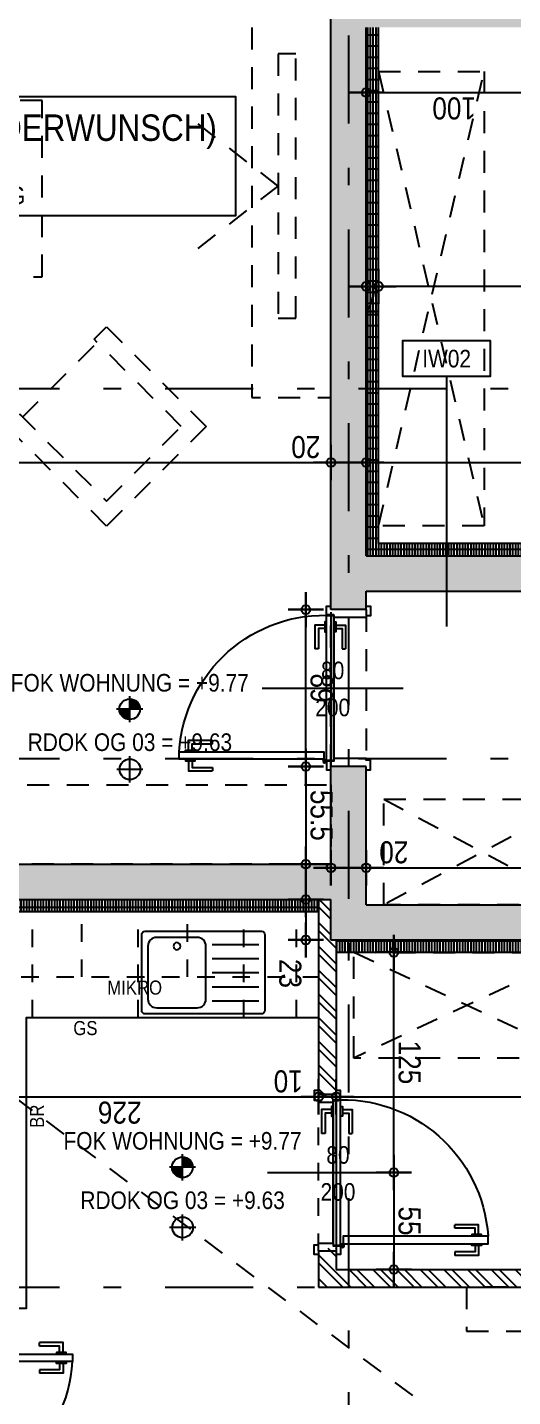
# Model space of a CAD drawing. Header units: millimetres. Extents: x 2447 to 2512, y 1346 to 1458.
# Drawn here: x 2488.31 to 2491.07, y 1385.14 to 1392.91 of the extents above; entities that cross this region are included whole.
import ezdxf
from ezdxf.enums import TextEntityAlignment as Align

# ---------------------------------------------------------------- set-up
doc = ezdxf.new("R2010")
doc.units = ezdxf.units.MM
doc.linetypes.add('HIDDEN2', pattern=[0.1875, 0.125, -0.0625])
doc.linetypes.add('STRICHPUNKT', pattern=[1, 0.5, -0.25, 0, -0.25])
doc.layers.add('00_HLP---------M0', color=6, linetype='Continuous', plot=False)
doc.layers.add('07_MOB-G00-L03-M0', color=6, linetype='HIDDEN2', plot=False)
for name, color, linetype in [('01-ANS-G00-L03-M0', 8, 'Continuous'), ('01-SYM-G00-L03-Aufbauten', 8, 'Continuous'), ('01-SYM-G00-L03-M0', 8, 'Continuous'), ('01-TXT---------M0', 1, 'Continuous'), ('01-TXT---------PP', 1, 'Continuous'), ('01-TXT-G00-L03-M0', 1, 'Continuous'), ('02-AXO-G00-L03-M0', 8, 'STRICHPUNKT'), ('02-DIM-G00-L03-ACHSEN', 8, 'Continuous'), ('02-DIM-G00-L03-M0', 8, 'Continuous'), ('02-DIM-G00-L03-ROHBAU', 8, 'Continuous'), ('02-FIL-G00-L03-ORANGE', 40, 'Continuous'), ('02-FIL-G00-L03-STB', 8, 'Continuous'), ('02-HID---------M0', 8, 'HIDDEN2'), ('02-TWA---------M0', 4, 'Continuous'), ('02-TWA-G00-L03-M0', 4, 'Continuous'), ('02-ZWA---------M0', 2, 'Continuous'), ('02-ZWA-G00-L03-M0', 2, 'Continuous'), ('03-TXT-G00-L03-M0', 8, 'Continuous'), ('05-STO--------M0', 1, 'Continuous'), ('05-SYM---------M0', 8, 'Continuous'), ('05-SYM--------M0', 8, 'Continuous'), ('05-SYM-G00-L03-M0', 8, 'Continuous'), ('05-TXT--------M0', 8, 'Continuous'), ('05-TXT-G00-L03-M0', 8, 'Continuous'), ('07-SAN-G00-L03-Küche', 8, 'Continuous'), ('07-SAN-G00-L03-M0', 8, 'Continuous'), ('07-SYM-G00-L03-M0', 8, 'STRICHPUNKT')]:
    doc.layers.add(name, color=color, linetype=linetype)
doc.styles.add('ARIAL', font='arial.ttf', dxfattribs={"width": 0.85})
doc.dimstyles.new('pp chromy&schneider', dxfattribs={"dimscale": 0.005, "dimtxt": 25, "dimasz": 10, "dimexe": 0, "dimexo": 0, "dimgap": 5, "dimtad": 1, "dimdec": 1, "dimlfac": 100, "dimrnd": 0.1, "dimzin": 9, "dimdsep": 46, "dimtxsty": 'ARIAL', "dimblk": 'c&s kote', "dimcen": 0, "dimse1": 1, "dimse2": 1, "dimclrd": 8, "dimclrt": 8, "dimadec": 0, "dimazin": 0, "dimtfac": 0.75, "dimtdec": 1, "dimtix": 1, "dimtmove": 2, "dimatfit": 0, "dimldrblk": 'NONE', "dimfxl": 1, "dimtolj": 1, "dimlwd": -1, "dimarcsym": 0})
pattern_1 = [(90, (2422.09304, 1342.639481), (-0.015875, 0), []), (180, (2422.09304, 1342.63948), (0, -0.0635), [])]
pattern_2 = [(135, (2422.09304, 1342.63948), (-0.06735192, -0.06735192), []), (135, (2422.09304, 1342.68438), (-0.06735192, -0.06735192), [])]

# ---------------------------------------------------------------- blocks, each defined once
blk = doc.blocks.new('TÜR-80_10er-WAND')
at = {"layer": '00_HLP---------M0'}
for points in [[(-0.3575, 0.027), (-0.3575, 0.083), (-0.2225, 0.083)], [(-0.2225, 0.063), (-0.2225, 0.083)], [(0.4, 0.017), (-0.4, 0.017)], [(-0.375, 0.017), (-0.375, 0.027), (-0.32, 0.027), (-0.32, 0.017)], [(-0.3375, 0.027), (-0.3375, 0.063), (-0.2225, 0.063)], [(-0.375, -0.025), (-0.375, -0.035), (-0.32, -0.035), (-0.32, -0.025)], [(-0.3575, -0.035), (-0.3575, -0.091), (-0.2225, -0.091)], [(-0.3375, -0.035), (-0.3375, -0.071), (-0.2225, -0.071)], [(-0.2225, -0.071), (-0.2225, -0.091)]]:
    blk.add_lwpolyline(points, dxfattribs=at)
blk.add_lwpolyline([(0.4115, -0.025), (-0.4115, -0.025), (-0.4115, -0.025), (-0.4115, 0.017), (0.4115, 0.017)], close=True, dxfattribs=at)
at = {"layer": '02-HID---------M0', "ltscale": 0.5}
for points in [[(0.445, 0.1), (-0.445, 0.1)], [(-0.445, 0), (0.445, 0)]]:
    blk.add_lwpolyline(points, dxfattribs=at)
at = {"layer": '02-ZWA---------M0'}
for points in [[(-0.445, 0.1), (-0.445, 0)], [(0.445, 0.1), (0.445, 0)]]:
    blk.add_lwpolyline(points, dxfattribs=at)
at = {"layer": '05-STO--------M0'}
for points in [[(-0.465, 0.1), (-0.465, 0.125), (-0.41, 0.125), (-0.41, 0.1), (-0.4, 0.1), (-0.4, 0.017), (-0.415, 0.017), (-0.415, -0.025), (-0.465, -0.025), (-0.465, 0)], [(0.465, 0.1), (0.465, 0.125), (0.41, 0.125), (0.41, 0.1), (0.4, 0.1), (0.4, 0.017), (0.415, 0.017), (0.415, -0.025), (0.465, -0.025), (0.465, 0)]]:
    blk.add_lwpolyline(points, dxfattribs=at)
at = {"layer": '05-SYM---------M0'}
for points in [[(0.352, -0.8085), (0.296, -0.8085), (0.296, -0.6735)], [(0.316, -0.6735), (0.296, -0.6735)], [(0.352, -0.7885), (0.316, -0.7885), (0.316, -0.6735)], [(0.414, -0.8085), (0.47, -0.8085), (0.47, -0.6735)], [(0.414, -0.7885), (0.45, -0.7885), (0.45, -0.6735)], [(0.45, -0.6735), (0.47, -0.6735)], [(0.362, -0.826), (0.352, -0.826), (0.352, -0.771), (0.362, -0.771)], [(0.404, -0.826), (0.414, -0.826), (0.414, -0.771), (0.404, -0.771)]]:
    blk.add_lwpolyline(points, dxfattribs=at)
at = {"layer": '05-SYM--------M0'}
blk.add_lwpolyline([(0.404, -0.0395), (0.404, -0.8625), (0.404, -0.8625), (0.362, -0.8625), (0.362, -0.0395)], close=True, dxfattribs=at)
for points in [[(0.41, -0.036), (0.42, -0.036)], [(0.415, -0.031), (0.415, -0.041)]]:
    blk.add_lwpolyline(points, dxfattribs=at)
blk.add_circle((0.415, -0.036), 0.01, dxfattribs=at)
blk.add_arc((0.415, -0.036), 0.8282, 176.33088, 266.33088, dxfattribs=at)
blk = doc.blocks.new('05-TXT')
at = {"layer": '05-TXT--------M0'}
blk.add_line((-0.4, 0), (0.4, 0), dxfattribs=at)
at = {"layer": '05-TXT--------M0', "color": 8, "style": 'ARIAL', "width": 0.85}
blk.add_attdef('BREITE', text='', height=0.1, dxfattribs=at).set_placement((0, 0.05), align=Align.CENTER)
blk.add_attdef('HÖHE', text='', height=0.1, rotation=360, dxfattribs=at).set_placement((0, -0.06), align=Align.TOP_CENTER)
blk = doc.blocks.new('TÜR-80_20er-WAND')
at = {"layer": '00_HLP---------M0'}
for points in [[(-0.3575, 0.045), (-0.3575, 0.101), (-0.2225, 0.101)], [(-0.3375, 0.045), (-0.3375, 0.081), (-0.2225, 0.081)], [(-0.2225, 0.081), (-0.2225, 0.101)], [(-0.375, 0.035), (-0.375, 0.045), (-0.32, 0.045), (-0.32, 0.035)], [(0.4, -0.007), (-0.4, -0.007)], [(-0.375, -0.007), (-0.375, -0.017), (-0.32, -0.017), (-0.32, -0.007)], [(-0.3575, -0.017), (-0.3575, -0.073), (-0.2225, -0.073)], [(-0.3375, -0.017), (-0.3375, -0.053), (-0.2225, -0.053)], [(-0.2225, -0.053), (-0.2225, -0.073)]]:
    blk.add_lwpolyline(points, dxfattribs=at)
blk.add_lwpolyline([(0.4115, 0.035), (-0.4115, 0.035), (-0.4115, 0.035), (-0.4115, -0.007), (0.4115, -0.007)], close=True, dxfattribs=at)
at = {"layer": '02-HID---------M0'}
for points in [[(0.445, 0.01), (-0.445, 0.01)], [(-0.445, -0.19), (0.445, -0.19)]]:
    blk.add_lwpolyline(points, dxfattribs=at)
at = {"layer": '02-TWA---------M0'}
for points in [[(-0.445, -0.19), (-0.445, 0.01)], [(0.445, -0.19), (0.445, 0.01)]]:
    blk.add_lwpolyline(points, dxfattribs=at)
at = {"layer": '05-STO--------M0'}
for points in [[(-0.465, -0.19), (-0.465, -0.215), (-0.41, -0.215), (-0.41, -0.19), (-0.4, -0.19), (-0.4, -0.007), (-0.415, -0.007), (-0.415, 0.035), (-0.465, 0.035), (-0.465, 0.01)], [(0.465, -0.19), (0.465, -0.215), (0.41, -0.215), (0.41, -0.19), (0.4, -0.19), (0.4, -0.007), (0.415, -0.007), (0.415, 0.035), (0.465, 0.035), (0.465, 0.01)]]:
    blk.add_lwpolyline(points, dxfattribs=at)
at = {"layer": '05-SYM---------M0'}
for points in [[(0.352, 0.8185), (0.296, 0.8185), (0.296, 0.6835)], [(0.352, 0.7985), (0.316, 0.7985), (0.316, 0.6835)], [(0.362, 0.836), (0.352, 0.836), (0.352, 0.781), (0.362, 0.781)], [(0.404, 0.836), (0.414, 0.836), (0.414, 0.781), (0.404, 0.781)], [(0.414, 0.8185), (0.47, 0.8185), (0.47, 0.6835)], [(0.414, 0.7985), (0.45, 0.7985), (0.45, 0.6835)], [(0.316, 0.6835), (0.296, 0.6835)], [(0.45, 0.6835), (0.47, 0.6835)]]:
    blk.add_lwpolyline(points, dxfattribs=at)
at = {"layer": '05-SYM--------M0'}
blk.add_lwpolyline([(0.404, 0.0495), (0.404, 0.8725), (0.404, 0.8725), (0.362, 0.8725), (0.362, 0.0495)], close=True, dxfattribs=at)
for points in [[(0.41, 0.046), (0.42, 0.046)], [(0.415, 0.041), (0.415, 0.051)]]:
    blk.add_lwpolyline(points, dxfattribs=at)
blk.add_circle((0.415, 0.046), 0.01, dxfattribs=at)
blk.add_arc((0.415, 0.046), 0.8282, 93.66912, 183.66912, dxfattribs=at)
blk = doc.blocks.new('01-SQM')
at = {"layer": '01-TXT---------M0', "color": 1, "style": 'ARIAL', "width": 0.85}
blk.add_attdef('ROOM', (0, 0), '', height=0.15, dxfattribs=at)
blk.add_attdef('AREA', text='', height=0.1, dxfattribs=at).set_placement((0, -0.06), align=Align.TOP_LEFT)
at = {"layer": '01-TXT---------PP', "color": 1, "style": 'ARIAL', "width": 0.85}
blk.add_attdef('NR', text='', height=0.15, dxfattribs=at).set_placement((-0.1173, 0), align=Align.RIGHT)
blk.add_attdef('FLOOR', text='', height=0.1, dxfattribs=at).set_placement((0, -0.26), align=Align.TOP_LEFT)
blk = doc.blocks.new('01-HK1')
for p, q in [((-0.0005, -0.0742), (-0.0005, 0.0742)), ((0.0737, 0), (-0.0747, 0))]:
    blk.add_line(p, q)
blk.add_circle((-0.0005, 0), 0.0586)
for points in [[(-0.0005, 0.0586), (0.0409, 0.0414), (-0.0005, 0)], [(-0.0005, 0), (0.0581, 0), (0.0409, 0.0414)], [(-0.0591, 0), (-0.0419, -0.0414), (-0.0005, 0)], [(-0.0419, -0.0414), (-0.0005, -0.0586), (-0.0005, 0)]]:
    blk.add_solid(points)
at = {"layer": '01-TXT---------M0', "color": 8, "style": 'ARIAL', "width": 0.85}
blk.add_attdef('HEIGHT', text='', height=0.1, dxfattribs=at).set_placement((0, 0.2), align=Align.TOP_CENTER)
blk = doc.blocks.new('BodenWandaufbau')
blk.add_line((0.5972, -0.3907), (0.5972, -1.8107))
blk.add_lwpolyline([(0.5972, -0.3907), (0.8472, -0.3907), (0.8472, -0.1907), (0.3472, -0.1907), (0.3472, -0.3907)], close=True)
at = {"layer": '01-TXT---------M0', "color": 0, "style": 'ARIAL', "width": 0.85}
blk.add_attdef('NR', text='', height=0.1, rotation=0, dxfattribs=at).set_placement((0.5972, -0.2907), align=Align.MIDDLE)
blk = doc.blocks.new('TV-240')
at = {"flags": 128}
blk.add_lwpolyline([(0, -2.4), (0, 0), (0.45, 0), (0.45, -2.4)], close=True, dxfattribs=at)
blk.add_lwpolyline([(0.3, -0.4508), (0.3, -1.9508), (0.2, -1.9508), (0.2, -0.4508)], close=True)
blk.add_lwpolyline([(0.7536, -1.5544), (0.3, -1.2008), (0.7536, -0.8472)])
blk = doc.blocks.new('HOCKER')
blk.add_lwpolyline([(-0.8, -0.8), (0, -0.8), (0, 0), (-0.8, 0), (-0.8, -0.1), (-0.1, -0.1), (-0.1, -0.7), (-0.8, -0.7)], close=True)
blk.add_lwpolyline([(-0.775, -0.1), (-0.775, -0.7)])
blk = doc.blocks.new('c&s kote')
at = {"color": 8}
for p, q in [((0, -2), (0, 2)), ((0, 2), (0, -2)), ((-2, 0), (2, 0)), ((2, 0), (-2, 0))]:
    blk.add_line(p, q, dxfattribs=at)
blk.add_circle((0, 0), 0.5, dxfattribs=at)
blk = doc.blocks.new('*D2142')
at = {"layer": '02-DIM-G00-L03-ROHBAU', "color": 8, "transparency": 16777216}
blk.add_line((2484.5357, 1390.4395), (2489.9857, 1390.4395), dxfattribs=at)
at = {"layer": 'Defpoints', "color": 0, "transparency": 16777216}
for p in [(2484.4857, 1390.4395), (2490.0357, 1390.4395), (2490.0357, 1390.4395)]:
    blk.add_point(p, dxfattribs=at)
at = {"layer": '02-DIM-G00-L03-ROHBAU', "color": 8, "transparency": 16777216, "xscale": 0.05, "yscale": 0.05, "zscale": 0.05, "rotation": 180}
blk.add_blockref('c&s kote', (2484.4857, 1390.4395), dxfattribs=at)
at = {"layer": '02-DIM-G00-L03-ROHBAU', "color": 8, "transparency": 16777216, "xscale": 0.05, "yscale": 0.05, "zscale": 0.05}
blk.add_blockref('c&s kote', (2490.0357, 1390.4395), dxfattribs=at)
at = {"layer": '02-DIM-G00-L03-ROHBAU', "color": 8, "transparency": 16777216, "insert": (2487.2607, 1390.3509), "char_height": 0.125, "attachment_point": 5, "rotation": 180, "style": 'ARIAL'}
blk.add_mtext('\\A1;555', dxfattribs=at)
blk = doc.blocks.new('_None')
blk = doc.blocks.new('*D2143')
at = {"layer": '02-DIM-G00-L03-ROHBAU', "color": 8, "transparency": 16777216}
for p, q in [((2489.9857, 1390.4395), (2489.9357, 1390.4395)), ((2490.0357, 1390.4395), (2490.2357, 1390.4395)), ((2490.2857, 1390.4395), (2490.3357, 1390.4395))]:
    blk.add_line(p, q, dxfattribs=at)
at = {"layer": 'Defpoints', "color": 0, "transparency": 16777216}
for p in [(2490.0357, 1390.4395), (2490.2357, 1390.4395), (2490.2357, 1389.9095)]:
    blk.add_point(p, dxfattribs=at)
at = {"layer": '02-DIM-G00-L03-ROHBAU', "color": 8, "transparency": 16777216, "xscale": 0.05, "yscale": 0.05, "zscale": 0.05}
blk.add_blockref('c&s kote', (2490.0357, 1390.4395), dxfattribs=at)
at = {"layer": '02-DIM-G00-L03-ROHBAU', "color": 8, "transparency": 16777216, "xscale": 0.05, "yscale": 0.05, "zscale": 0.05, "rotation": 180}
blk.add_blockref('c&s kote', (2490.2357, 1390.4395), dxfattribs=at)
at = {"layer": '02-DIM-G00-L03-ROHBAU', "color": 8, "transparency": 16777216, "insert": (2489.893, 1390.5283), "char_height": 0.125, "attachment_point": 5, "rotation": 180, "style": 'ARIAL'}
blk.add_mtext('\\A1;20', dxfattribs=at)
blk = doc.blocks.new('*D2144')
at = {"layer": '02-DIM-G00-L03-ROHBAU', "color": 8, "transparency": 16777216}
blk.add_line((2490.2857, 1390.4395), (2494.6757, 1390.4395), dxfattribs=at)
at = {"layer": 'Defpoints', "color": 0, "transparency": 16777216}
for p in [(2494.7257, 1390.4395), (2490.2357, 1389.9095), (2494.7257, 1389.9095)]:
    blk.add_point(p, dxfattribs=at)
at = {"layer": '02-DIM-G00-L03-ROHBAU', "color": 8, "transparency": 16777216, "xscale": 0.05, "yscale": 0.05, "zscale": 0.05, "rotation": 180}
blk.add_blockref('c&s kote', (2490.2357, 1390.4395), dxfattribs=at)
at = {"layer": '02-DIM-G00-L03-ROHBAU', "color": 8, "transparency": 16777216, "xscale": 0.05, "yscale": 0.05, "zscale": 0.05}
blk.add_blockref('c&s kote', (2494.7257, 1390.4395), dxfattribs=at)
at = {"layer": '02-DIM-G00-L03-ROHBAU', "color": 8, "transparency": 16777216, "insert": (2492.4807, 1390.3507), "char_height": 0.125, "attachment_point": 5, "rotation": 180, "style": 'ARIAL'}
blk.add_mtext('\\A1;449', dxfattribs=at)
blk = doc.blocks.new('*D2367')
at = {"layer": '02-DIM-G00-L03-M0', "color": 8, "transparency": 16777216}
blk.add_line((2487.7557, 1386.8395), (2489.9157, 1386.8395), dxfattribs=at)
at = {"layer": 'Defpoints', "color": 0, "transparency": 16777216}
for p in [(2487.7057, 1387.7095), (2489.9657, 1387.7095), (2489.9657, 1386.8395)]:
    blk.add_point(p, dxfattribs=at)
at = {"layer": '02-DIM-G00-L03-M0', "color": 8, "transparency": 16777216, "xscale": 0.05, "yscale": 0.05, "zscale": 0.05, "rotation": 180}
blk.add_blockref('c&s kote', (2487.7057, 1386.8395), dxfattribs=at)
at = {"layer": '02-DIM-G00-L03-M0', "color": 8, "transparency": 16777216, "xscale": 0.05, "yscale": 0.05, "zscale": 0.05}
blk.add_blockref('c&s kote', (2489.9657, 1386.8395), dxfattribs=at)
at = {"layer": '02-DIM-G00-L03-M0', "color": 8, "transparency": 16777216, "insert": (2488.8357, 1386.7507), "char_height": 0.125, "attachment_point": 5, "rotation": 180, "style": 'ARIAL'}
blk.add_mtext('\\A1;226', dxfattribs=at)
blk = doc.blocks.new('*D2368')
at = {"layer": '02-DIM-G00-L03-M0', "color": 8, "transparency": 16777216}
for p, q in [((2489.9157, 1386.8395), (2489.8657, 1386.8395)), ((2489.9657, 1386.8395), (2490.0657, 1386.8395)), ((2490.1157, 1386.8395), (2490.1657, 1386.8395))]:
    blk.add_line(p, q, dxfattribs=at)
at = {"layer": 'Defpoints', "color": 0, "transparency": 16777216}
for p in [(2489.9657, 1387.7095), (2490.0657, 1387.6595), (2490.0657, 1386.8395)]:
    blk.add_point(p, dxfattribs=at)
at = {"layer": '02-DIM-G00-L03-M0', "color": 8, "transparency": 16777216, "xscale": 0.05, "yscale": 0.05, "zscale": 0.05}
blk.add_blockref('c&s kote', (2489.9657, 1386.8395), dxfattribs=at)
at = {"layer": '02-DIM-G00-L03-M0', "color": 8, "transparency": 16777216, "xscale": 0.05, "yscale": 0.05, "zscale": 0.05, "rotation": 180}
blk.add_blockref('c&s kote', (2490.0657, 1386.8395), dxfattribs=at)
at = {"layer": '02-DIM-G00-L03-M0', "color": 8, "transparency": 16777216, "insert": (2489.793, 1386.9283), "char_height": 0.125, "attachment_point": 5, "rotation": 180, "style": 'ARIAL'}
blk.add_mtext('\\A1;10', dxfattribs=at)
blk = doc.blocks.new('*D2369')
at = {"layer": '02-DIM-G00-L03-M0', "color": 8, "transparency": 16777216}
blk.add_line((2490.1157, 1386.8395), (2493.1057, 1386.8395), dxfattribs=at)
at = {"layer": 'Defpoints', "color": 0, "transparency": 16777216}
for p in [(2490.0657, 1387.6595), (2493.1557, 1387.6595), (2493.1557, 1386.8395)]:
    blk.add_point(p, dxfattribs=at)
at = {"layer": '02-DIM-G00-L03-M0', "color": 8, "transparency": 16777216, "xscale": 0.05, "yscale": 0.05, "zscale": 0.05, "rotation": 180}
blk.add_blockref('c&s kote', (2490.0657, 1386.8395), dxfattribs=at)
at = {"layer": '02-DIM-G00-L03-M0', "color": 8, "transparency": 16777216, "xscale": 0.05, "yscale": 0.05, "zscale": 0.05}
blk.add_blockref('c&s kote', (2493.1557, 1386.8395), dxfattribs=at)
at = {"layer": '02-DIM-G00-L03-M0', "color": 8, "transparency": 16777216, "insert": (2491.793, 1386.9283), "char_height": 0.125, "attachment_point": 5, "rotation": 180, "style": 'ARIAL'}
blk.add_mtext('\\A1;309', dxfattribs=at)
blk = doc.blocks.new('*D2516')
at = {"layer": '02-DIM-G00-L03-ROHBAU', "color": 8, "transparency": 16777216}
blk.add_line((2489.893, 1388.6645), (2489.893, 1388.2095), dxfattribs=at)
at = {"layer": 'Defpoints', "color": 0, "transparency": 16777216}
for p in [(2490.0357, 1388.7145), (2489.893, 1388.1595), (2490.0357, 1388.1595)]:
    blk.add_point(p, dxfattribs=at)
at = {"layer": '02-DIM-G00-L03-ROHBAU', "color": 8, "transparency": 16777216, "xscale": 0.05, "yscale": 0.05, "zscale": 0.05}
for p, rotation in [((2489.893, 1388.7145), 89.99999999999999), ((2489.893, 1388.1595), 270)]:
    blk.add_blockref('c&s kote', p, dxfattribs=dict(at, rotation=rotation))
at = {"layer": '02-DIM-G00-L03-ROHBAU', "color": 8, "transparency": 16777216, "insert": (2489.9816, 1388.437), "char_height": 0.125, "attachment_point": 5, "rotation": 270, "style": 'ARIAL'}
blk.add_mtext('\\A1;55.5', dxfattribs=at)
blk = doc.blocks.new('*D2517')
at = {"layer": '02-DIM-G00-L03-M0', "color": 8, "transparency": 16777216}
blk.add_line((2490.393, 1386.3595), (2490.393, 1385.9095), dxfattribs=at)
at = {"layer": 'Defpoints', "color": 0, "transparency": 16777216}
for p in [(2490.4757, 1386.4095), (2490.0657, 1385.8595), (2490.393, 1385.8595)]:
    blk.add_point(p, dxfattribs=at)
at = {"layer": '02-DIM-G00-L03-M0', "color": 8, "transparency": 16777216, "xscale": 0.05, "yscale": 0.05, "zscale": 0.05}
for p, rotation in [((2490.393, 1386.4095), 90), ((2490.393, 1385.8595), 270)]:
    blk.add_blockref('c&s kote', p, dxfattribs=dict(at, rotation=rotation))
at = {"layer": '02-DIM-G00-L03-M0', "color": 8, "transparency": 16777216, "insert": (2490.4816, 1386.1345), "char_height": 0.125, "attachment_point": 5, "rotation": 270, "style": 'ARIAL'}
blk.add_mtext('\\A1;55', dxfattribs=at)
blk = doc.blocks.new('*D2518')
at = {"layer": '02-DIM-G00-L03-M0', "color": 8, "transparency": 16777216}
blk.add_line((2490.393, 1386.4595), (2490.393, 1387.6095), dxfattribs=at)
at = {"layer": 'Defpoints', "color": 0, "transparency": 16777216}
for p in [(2490.393, 1387.6595), (2490.393, 1387.6595), (2490.4757, 1386.4095)]:
    blk.add_point(p, dxfattribs=at)
at = {"layer": '02-DIM-G00-L03-M0', "color": 8, "transparency": 16777216, "xscale": 0.05, "yscale": 0.05, "zscale": 0.05}
for p, rotation in [((2490.393, 1387.6595), 89.99999999999999), ((2490.393, 1386.4095), 270)]:
    blk.add_blockref('c&s kote', p, dxfattribs=dict(at, rotation=rotation))
at = {"layer": '02-DIM-G00-L03-M0', "color": 8, "transparency": 16777216, "insert": (2490.4819, 1387.0345), "char_height": 0.125, "attachment_point": 5, "rotation": 270, "style": 'ARIAL'}
blk.add_mtext('\\A1;125', dxfattribs=at)
blk = doc.blocks.new('*D2544')
at = {"layer": '02-DIM-G00-L03-ROHBAU', "color": 8, "transparency": 16777216}
for p, q in [((2489.893, 1388.0095), (2489.893, 1388.0595)), ((2489.893, 1387.9595), (2489.893, 1387.7295)), ((2489.893, 1387.6795), (2489.893, 1387.6295))]:
    blk.add_line(p, q, dxfattribs=at)
at = {"layer": 'Defpoints', "color": 0, "transparency": 16777216}
for p in [(2490.0357, 1387.9595), (2489.893, 1387.7295), (2490.0357, 1387.7295)]:
    blk.add_point(p, dxfattribs=at)
at = {"layer": '02-DIM-G00-L03-ROHBAU', "color": 8, "transparency": 16777216, "xscale": 0.05, "yscale": 0.05, "zscale": 0.05}
for p, rotation in [((2489.893, 1387.9595), 270), ((2489.893, 1387.7295), 90)]:
    blk.add_blockref('c&s kote', p, dxfattribs=dict(at, rotation=rotation))
at = {"layer": '02-DIM-G00-L03-ROHBAU', "color": 8, "transparency": 16777216, "insert": (2489.8042, 1387.5395), "char_height": 0.125, "attachment_point": 5, "rotation": 270, "style": 'ARIAL'}
blk.add_mtext('\\A1;23', dxfattribs=at)
blk = doc.blocks.new('*D2547')
at = {"layer": '02-DIM-G00-L03-ROHBAU', "color": 8, "transparency": 16777216}
for p, q in [((2489.9857, 1388.1395), (2489.9357, 1388.1395)), ((2490.0357, 1388.1395), (2490.2357, 1388.1395)), ((2490.2857, 1388.1395), (2490.3357, 1388.1395))]:
    blk.add_line(p, q, dxfattribs=at)
at = {"layer": 'Defpoints', "color": 0, "transparency": 16777216}
for p in [(2490.2357, 1388.1395), (2490.0357, 1387.9595), (2490.2357, 1387.9595)]:
    blk.add_point(p, dxfattribs=at)
at = {"layer": '02-DIM-G00-L03-ROHBAU', "color": 8, "transparency": 16777216, "xscale": 0.05, "yscale": 0.05, "zscale": 0.05}
blk.add_blockref('c&s kote', (2490.0357, 1388.1395), dxfattribs=at)
at = {"layer": '02-DIM-G00-L03-ROHBAU', "color": 8, "transparency": 16777216, "xscale": 0.05, "yscale": 0.05, "zscale": 0.05, "rotation": 180}
blk.add_blockref('c&s kote', (2490.2357, 1388.1395), dxfattribs=at)
at = {"layer": '02-DIM-G00-L03-ROHBAU', "color": 8, "transparency": 16777216, "insert": (2490.393, 1388.2283), "char_height": 0.125, "attachment_point": 5, "rotation": 180, "style": 'ARIAL'}
blk.add_mtext('\\A1;20', dxfattribs=at)
blk = doc.blocks.new('*D2548')
at = {"layer": '02-DIM-G00-L03-ROHBAU', "color": 8, "transparency": 16777216}
blk.add_line((2490.2857, 1388.1395), (2493.1757, 1388.1395), dxfattribs=at)
at = {"layer": 'Defpoints', "color": 0, "transparency": 16777216}
for p in [(2493.2257, 1388.1395), (2490.2357, 1387.9595), (2493.2257, 1387.7295)]:
    blk.add_point(p, dxfattribs=at)
at = {"layer": '02-DIM-G00-L03-ROHBAU', "color": 8, "transparency": 16777216, "xscale": 0.05, "yscale": 0.05, "zscale": 0.05, "rotation": 180}
blk.add_blockref('c&s kote', (2490.2357, 1388.1395), dxfattribs=at)
at = {"layer": '02-DIM-G00-L03-ROHBAU', "color": 8, "transparency": 16777216, "xscale": 0.05, "yscale": 0.05, "zscale": 0.05}
blk.add_blockref('c&s kote', (2493.2257, 1388.1395), dxfattribs=at)
at = {"layer": '02-DIM-G00-L03-ROHBAU', "color": 8, "transparency": 16777216, "insert": (2491.7307, 1388.0507), "char_height": 0.125, "attachment_point": 5, "rotation": 180, "style": 'ARIAL'}
blk.add_mtext('\\A1;299', dxfattribs=at)
blk = doc.blocks.new('01-HK2')
for p, q in [((0.098, 0), (-0.098, 0)), ((0, -0.098), (0, 0.098))]:
    blk.add_line(p, q)
blk.add_circle((0, 0), 0.0773)
at = {"layer": '01-TXT---------M0', "color": 8, "style": 'ARIAL', "width": 0.85}
blk.add_attdef('HEIGHT', text='', height=0.1, rotation=360, dxfattribs=at).set_placement((0, 0.132), align=Align.BOTTOM_CENTER)
blk = doc.blocks.new('*D2708')
at = {"layer": '02-DIM-G00-L03-ROHBAU', "color": 8, "transparency": 16777216}
blk.add_line((2490.2857, 1392.5395), (2491.1857, 1392.5395), dxfattribs=at)
at = {"layer": 'Defpoints', "color": 0, "transparency": 16777216}
for p in [(2490.2357, 1392.9095), (2491.2357, 1392.9095), (2491.2357, 1392.5395)]:
    blk.add_point(p, dxfattribs=at)
at = {"layer": '02-DIM-G00-L03-ROHBAU', "color": 8, "transparency": 16777216, "xscale": 0.05, "yscale": 0.05, "zscale": 0.05, "rotation": 180}
blk.add_blockref('c&s kote', (2490.2357, 1392.5395), dxfattribs=at)
at = {"layer": '02-DIM-G00-L03-ROHBAU', "color": 8, "transparency": 16777216, "xscale": 0.05, "yscale": 0.05, "zscale": 0.05}
blk.add_blockref('c&s kote', (2491.2357, 1392.5395), dxfattribs=at)
at = {"layer": '02-DIM-G00-L03-ROHBAU', "color": 8, "transparency": 16777216, "insert": (2490.7357, 1392.4507), "char_height": 0.125, "attachment_point": 5, "rotation": 180, "style": 'ARIAL'}
blk.add_mtext('\\A1;100', dxfattribs=at)
blk = doc.blocks.new('*D2764')
at = {"layer": '02-DIM-G00-L03-ACHSEN', "color": 8, "transparency": 16777216}
blk.add_arc((2508.2057, 1402.4995), 0.3783, 7.57924, 82.42076, dxfattribs=at)
at = {"layer": 'Defpoints', "color": 0, "transparency": 16777216}
for p in [(2508.2057, 1404.9632), (2508.5332, 1402.6886), (2476.9164, 1402.4995), (2510.6057, 1402.4995), (2508.2057, 1370.0357)]:
    blk.add_point(p, dxfattribs=at)
at = {"layer": '02-DIM-G00-L03-ACHSEN', "color": 8, "transparency": 16777216, "xscale": 0.05, "yscale": 0.05, "zscale": 0.05}
for p, rotation in [((2508.2057, 1402.8777), 176.21037990322), ((2508.5839, 1402.4995), 273.7896200981125)]:
    blk.add_blockref('c&s kote', p, dxfattribs=dict(at, rotation=rotation))
at = {"layer": '02-DIM-G00-L03-ACHSEN', "color": 8, "transparency": 16777216, "insert": (2508.5359, 1402.8298), "char_height": 0.125, "attachment_point": 5, "rotation": 315, "style": 'ARIAL'}
blk.add_mtext('\\A1;90.00°', dxfattribs=at)
blk = doc.blocks.new('*D2777')
at = {"layer": '02-DIM-G00-L03-ACHSEN', "color": 8, "transparency": 16777216}
blk.add_arc((2480.0357, 1373.1061), 0.9465, 182.33948, 266.973, dxfattribs=at)
at = {"layer": 'Defpoints', "color": 0, "transparency": 16777216}
for p in [(2480.0357, 1404.9632), (2476.993, 1373.1427), (2510.6057, 1372.7393), (2479.2122, 1372.6395), (2480.0357, 1370.0357)]:
    blk.add_point(p, dxfattribs=at)
at = {"layer": '02-DIM-G00-L03-ACHSEN', "color": 8, "transparency": 16777216, "xscale": 0.05, "yscale": 0.05, "zscale": 0.05}
for p, rotation in [((2479.0892, 1373.1175), 90.8259823196396), ((2480.0357, 1372.1596), 358.4865013263508)]:
    blk.add_blockref('c&s kote', p, dxfattribs=dict(at, rotation=rotation))
at = {"layer": '02-DIM-G00-L03-ACHSEN', "color": 8, "transparency": 16777216, "insert": (2479.4256, 1372.5033), "char_height": 0.125, "attachment_point": 5, "rotation": 314.65624, "style": 'ARIAL'}
blk.add_mtext('\\A1;90.69°', dxfattribs=at)
blk = doc.blocks.new('*D2778')
at = {"layer": '02-DIM-G00-L03-ACHSEN', "color": 8, "transparency": 16777216}
blk.add_arc((2508.2057, 1372.7681), 0.9163, 273.12696, 356.18552, dxfattribs=at)
at = {"layer": 'Defpoints', "color": 0, "transparency": 16777216}
for p in [(2508.2057, 1404.9632), (2476.993, 1373.1427), (2510.6057, 1372.7393), (2508.6606, 1371.9728), (2508.2057, 1370.0357)]:
    blk.add_point(p, dxfattribs=at)
at = {"layer": '02-DIM-G00-L03-ACHSEN', "color": 8, "transparency": 16777216, "xscale": 0.05, "yscale": 0.05, "zscale": 0.05}
for p, rotation in [((2509.1219, 1372.7571), 87.7490027240942), ((2508.2057, 1371.8518), 181.5634809221829)]:
    blk.add_blockref('c&s kote', p, dxfattribs=dict(at, rotation=rotation))
at = {"layer": '02-DIM-G00-L03-ACHSEN', "color": 8, "transparency": 16777216, "insert": (2508.9121, 1372.0531), "char_height": 0.125, "attachment_point": 5, "rotation": 224.65624, "style": 'ARIAL'}
blk.add_mtext('\\A1;89.31°', dxfattribs=at)
blk = doc.blocks.new('Spüle')
for points in [[(0.4, -0.02), (-0.26, -0.02, 0.414214), (-0.28, -0.04), (-0.28, -0.47, 0.414214), (-0.26, -0.49), (0.4, -0.49, 0.414214), (0.42, -0.47), (0.42, -0.04, 0.414214)], [(-0.195, -0.055), (0.035, -0.055, -0.414214), (0.085, -0.105), (0.085, -0.405, -0.414214), (0.035, -0.455), (-0.195, -0.455, -0.414214), (-0.245, -0.405), (-0.245, -0.105, -0.414214)]]:
    blk.add_lwpolyline(points, format="xyb", close=True)
for points in [[(0.12, -0.095), (0.385, -0.095)], [(0.12, -0.175), (0.385, -0.175)], [(0.12, -0.255), (0.385, -0.255)], [(0.12, -0.335), (0.385, -0.335)], [(0.12, -0.415), (0.385, -0.415)]]:
    blk.add_lwpolyline(points)
blk.add_circle((-0.08, -0.405), 0.02)
blk = doc.blocks.new('*D1843')
at = {"layer": '02-DIM-G00-L03-ROHBAU', "color": 8, "transparency": 16777216}
blk.add_line((2489.893, 1388.7645), (2489.893, 1389.5545), dxfattribs=at)
at = {"layer": 'Defpoints', "color": 0, "transparency": 16777216}
for p in [(2489.893, 1389.6045), (2490.0357, 1389.6045), (2490.0357, 1388.7145)]:
    blk.add_point(p, dxfattribs=at)
at = {"layer": '02-DIM-G00-L03-ROHBAU', "color": 8, "transparency": 16777216, "xscale": 0.05, "yscale": 0.05, "zscale": 0.05}
for p, rotation in [((2489.893, 1389.6045), 89.99999999999999), ((2489.893, 1388.7145), 270)]:
    blk.add_blockref('c&s kote', p, dxfattribs=dict(at, rotation=rotation))
at = {"layer": '02-DIM-G00-L03-ROHBAU', "color": 8, "transparency": 16777216, "insert": (2489.9819, 1389.1595), "char_height": 0.125, "attachment_point": 5, "rotation": 270, "style": 'ARIAL'}
blk.add_mtext('\\A1;89', dxfattribs=at)
blk = doc.blocks.new('*D1493')
at = {"layer": '02-DIM-G00-L03-M0', "color": 8, "transparency": 16777216}
blk.add_line((2497.0857, 1391.4395), (2490.3557, 1391.4395), dxfattribs=at)
at = {"layer": 'Defpoints', "color": 0, "transparency": 16777216}
for p in [(2490.3057, 1392.9095), (2490.3057, 1391.4395), (2497.1357, 1391.1895)]:
    blk.add_point(p, dxfattribs=at)
at = {"layer": '02-DIM-G00-L03-M0', "color": 8, "transparency": 16777216, "xscale": 0.05, "yscale": 0.05, "zscale": 0.05, "rotation": 180}
blk.add_blockref('c&s kote', (2490.3057, 1391.4395), dxfattribs=at)
at = {"layer": '02-DIM-G00-L03-M0', "color": 8, "transparency": 16777216, "xscale": 0.05, "yscale": 0.05, "zscale": 0.05}
blk.add_blockref('c&s kote', (2497.1357, 1391.4395), dxfattribs=at)
at = {"layer": '02-DIM-G00-L03-M0', "color": 8, "transparency": 16777216, "insert": (2493.7207, 1391.3506), "char_height": 0.125, "attachment_point": 5, "rotation": 180, "style": 'ARIAL'}
blk.add_mtext('\\A1;683', dxfattribs=at)
blk = doc.blocks.new('*D1494')
at = {"layer": '02-DIM-G00-L03-M0', "color": 8, "transparency": 16777216}
for p, q in [((2490.1857, 1391.4395), (2490.1357, 1391.4395)), ((2490.3057, 1391.4395), (2490.2357, 1391.4395)), ((2490.3557, 1391.4395), (2490.4057, 1391.4395))]:
    blk.add_line(p, q, dxfattribs=at)
at = {"layer": 'Defpoints', "color": 0, "transparency": 16777216}
for p in [(2490.2357, 1392.9095), (2490.3057, 1392.9095), (2490.2357, 1391.4395)]:
    blk.add_point(p, dxfattribs=at)
at = {"layer": '02-DIM-G00-L03-M0', "color": 8, "transparency": 16777216, "xscale": 0.05, "yscale": 0.05, "zscale": 0.05}
blk.add_blockref('c&s kote', (2490.2357, 1391.4395), dxfattribs=at)
at = {"layer": '02-DIM-G00-L03-M0', "color": 8, "transparency": 16777216, "xscale": 0.05, "yscale": 0.05, "zscale": 0.05, "rotation": 180}
blk.add_blockref('c&s kote', (2490.3057, 1391.4395), dxfattribs=at)
at = {"layer": '02-DIM-G00-L03-M0', "color": 8, "transparency": 16777216, "insert": (2490.2707, 1391.352), "char_height": 0.125, "attachment_point": 5, "rotation": 180, "style": 'ARIAL'}
blk.add_mtext('\\A1;7', dxfattribs=at)

msp = doc.modelspace()

# ---------------------------------------------------------------- hatches: boundary and pattern name
at = {"layer": '02-FIL-G00-L03-ORANGE'}
h = msp.add_hatch(dxfattribs=at)
h.set_pattern_fill('GRATE', color=256, scale=0.02, angle=197.04654, style=0)
h.set_pattern_definition(pattern_1)
h.paths.add_polyline_path([(2490.3057, 1392.9095), (2490.2357, 1392.9095), (2490.2357, 1389.9095), (2494.7257, 1389.9095), (2494.7257, 1389.9795), (2490.3057, 1389.9795)])
h = msp.add_hatch(dxfattribs=at)
h.set_pattern_fill('GRATE', color=256, scale=0.02, angle=197.04654, style=0)
h.set_pattern_definition(pattern_1)
h.paths.add_polyline_path([(2489.9657, 1387.9595), (2487.7057, 1387.9595), (2487.7057, 1387.8895), (2489.9657, 1387.8895)])
h = msp.add_hatch(dxfattribs=at)
h.set_pattern_fill('ANSI32', color=256, scale=0.01, angle=197.04654, style=0)
h.set_pattern_definition(pattern_2)
h.paths.add_polyline_path([(2490.0657, 1387.7295), (2490.0357, 1387.7295), (2490.0357, 1387.9595), (2489.9657, 1387.9595), (2489.9657, 1386.8395), (2490.0657, 1386.8395)])
h = msp.add_hatch(dxfattribs=at)
h.set_pattern_fill('GRATE', color=256, scale=0.02, angle=197.04654, style=0)
h.set_pattern_definition(pattern_1)
h.paths.add_polyline_path([(2493.2257, 1387.7295), (2490.0657, 1387.7295), (2490.0657, 1387.6595), (2493.1557, 1387.6595), (2493.1557, 1387.0345), (2493.2257, 1387.0345)])
h = msp.add_hatch(dxfattribs=at)
h.set_pattern_fill('ANSI32', color=256, scale=0.01, angle=197.04654, style=0)
h.set_pattern_definition(pattern_2)
h.paths.add_polyline_path([(2493.2257, 1385.8595), (2490.0657, 1385.8595), (2490.0657, 1385.9795), (2489.9657, 1385.9795), (2489.9657, 1385.7595), (2493.2257, 1385.7595)])
at = {"layer": '02-FIL-G00-L03-STB'}
h = msp.add_hatch(dxfattribs=at)
h.set_pattern_fill('ANSI33', color=256, scale=0.02, angle=107.04654, style=0)
h.set_pattern_definition([(45, (2422.09304, 1342.63948), (-0.08980256, 0.08980256), []), (45, (2422.18284, 1342.63948), (-0.08980256, 0.08980256), [0.0635, -0.03175])])
h.paths.add_polyline_path([(2501.0557, 1389.6045), (2500.8557, 1389.6045), (2500.8557, 1389.4995), (2499.4257, 1389.4995), (2497.2357, 1389.4995), (2497.2357, 1389.8795), (2497.2357, 1391.1895), (2494.7257, 1391.1895), (2494.7257, 1389.9795), (2494.7257, 1389.9095), (2490.2357, 1389.9095), (2490.2357, 1392.9095), (2492.4057, 1392.9095), (2492.4057, 1393.0335), (2492.4057, 1393.0335), (2492.4057, 1393.1095), (2490.2357, 1393.1095), (2490.2357, 1394.6095), (2489.2957, 1394.6095), (2489.2957, 1394.4095), (2490.0357, 1394.4095), (2490.0357, 1393.2095), (2490.0357, 1393.2095), (2490.0357, 1390.8095), (2490.0357, 1389.6045), (2490.2357, 1389.6045), (2490.2357, 1389.7095), (2493.2257, 1389.7095), (2493.2257, 1389.6245), (2493.4257, 1389.6245), (2493.4257, 1389.7095), (2494.9257, 1389.7095), (2494.9257, 1390.9895), (2497.0357, 1390.9895), (2497.0357, 1388.6595), (2497.2357, 1388.6595), (2497.2357, 1389.2995), (2497.8357, 1389.2995), (2500.5557, 1389.2995), (2500.5557, 1389.2995), (2500.8557, 1389.2995), (2500.8557, 1388.7645), (2500.8557, 1388.6595), (2501.0557, 1388.6595), (2501.1357, 1388.6595), (2501.1357, 1388.8595), (2501.1357, 1388.9295), (2501.0557, 1388.9295)])
h = msp.add_hatch(dxfattribs=at)
h.set_pattern_fill('ANSI33', color=256, scale=0.02, angle=107.04654, style=0)
h.set_pattern_definition([(45, (2422.09304, 1342.63948), (-0.08980256, 0.08980256), []), (45, (2422.18284, 1342.63948), (-0.08980256, 0.08980256), [0.0635, -0.03175])])
h.paths.add_polyline_path([(2493.4257, 1388.5345), (2493.2257, 1388.5345), (2493.2257, 1387.9295), (2490.2357, 1387.9295), (2490.2357, 1388.7145), (2490.0357, 1388.7145), (2490.0357, 1388.1595), (2484.4857, 1388.1595), (2484.4857, 1389.0395), (2484.2857, 1389.0395), (2484.2857, 1388.1595), (2483.7607, 1388.1595), (2483.7607, 1381.7095), (2482.5057, 1381.7095), (2482.5057, 1381.5855), (2482.5057, 1381.5855), (2482.5057, 1381.5095), (2483.7607, 1381.5095), (2483.7607, 1380.0095), (2484.9232, 1380.0095), (2484.9232, 1380.0855), (2484.9232, 1380.0855), (2484.9232, 1380.2095), (2483.9607, 1380.2095), (2483.9607, 1387.9595), (2490.0357, 1387.9595), (2490.0357, 1387.7295), (2493.2257, 1387.7295), (2493.2257, 1387.0345), (2493.4257, 1387.0345)])

# ---------------------------------------------------------------- linework, layer by layer
at = {"layer": '01-ANS-G00-L03-M0'}
for points in [[(2490.0357, 1389.5902), (2490.0357, 1388.7145)], [(2490.0657, 1386.8545), (2490.0657, 1385.9645)]]:
    msp.add_lwpolyline(points, dxfattribs=at)
at = {"layer": '01-TXT-G00-L03-M0'}
msp.add_lwpolyline([(2486.8626, 1392.5176), (2489.4927, 1392.5176), (2489.4927, 1391.8392), (2486.8626, 1391.8392)], close=True, dxfattribs=at)
at = {"layer": '02-AXO-G00-L03-M0'}
for points in [[(2490.1357, 1404.9632), (2490.1357, 1370.0357)], [(2476.993, 1390.8595), (2510.6057, 1390.8595)], [(2476.993, 1388.7595), (2510.6057, 1388.7595)], [(2476.993, 1385.7595), (2510.6057, 1385.7595)]]:
    msp.add_lwpolyline(points, dxfattribs=at)
at = {"layer": '02-TWA-G00-L03-M0'}
for p, q in [((2490.2357, 1389.9095), (2494.7257, 1389.9095)), ((2490.2357, 1389.7095), (2493.2257, 1389.7095))]:
    msp.add_line(p, q, dxfattribs=at)
for points in [[(2490.0357, 1389.6045), (2490.0357, 1394.4095)], [(2490.2357, 1389.9095), (2490.2357, 1392.9095)], [(2490.2357, 1389.6045), (2490.2357, 1389.7095)], [(2490.0357, 1388.1595), (2490.0357, 1388.7145)], [(2490.2357, 1387.9295), (2490.2357, 1388.7145)], [(2484.4857, 1388.1595), (2490.0357, 1388.1595)], [(2483.9607, 1387.9595), (2490.0357, 1387.9595)], [(2490.0357, 1387.7295), (2490.0357, 1387.9595)], [(2490.2357, 1387.9295), (2493.2257, 1387.9295)], [(2490.0357, 1387.7295), (2493.2257, 1387.7295)]]:
    msp.add_lwpolyline(points, dxfattribs=at)
at = {"layer": '02-ZWA-G00-L03-M0'}
for p, q in [((2490.3057, 1389.9795), (2490.3057, 1392.9095)), ((2494.7257, 1389.9795), (2490.3057, 1389.9795)), ((2489.9657, 1387.9595), (2489.9657, 1386.8545)), ((2490.0657, 1387.7295), (2490.0657, 1386.8545)), ((2489.9657, 1385.9645), (2489.9657, 1385.7595)), ((2490.0657, 1385.9645), (2490.0657, 1385.8595)), ((2490.0657, 1385.8595), (2493.2257, 1385.8595)), ((2489.9657, 1385.7595), (2493.2257, 1385.7595))]:
    msp.add_line(p, q, dxfattribs=at)
for points in [[(2489.9657, 1387.8895), (2487.7057, 1387.8895)], [(2490.0657, 1387.6595), (2493.1557, 1387.6595)]]:
    msp.add_lwpolyline(points, dxfattribs=at)
at = {"layer": '03-TXT-G00-L03-M0', "linetype": 'HIDDEN2'}
msp.add_lwpolyline([(2480.1357, 1392.9095), (2506.8557, 1372.8843)], dxfattribs=at)
at = {"layer": '07-SAN-G00-L03-Küche', "linetype": 'HIDDEN2', "ltscale": 0.5}
for points in [[(2488.3407, 1387.2895), (2488.3407, 1387.8895)], [(2488.6207, 1387.5195), (2488.6207, 1387.8895)], [(2488.9407, 1387.2895), (2488.9407, 1387.8895)], [(2489.2207, 1387.5195), (2489.2207, 1387.8895)], [(2489.5407, 1387.2895), (2489.5407, 1387.8895)], [(2489.8407, 1387.2895), (2489.8407, 1387.8895)], [(2488.0757, 1386.2395), (2488.0757, 1387.5195), (2489.9657, 1387.5195)]]:
    msp.add_lwpolyline(points, dxfattribs=at)
at = {"layer": '07-SAN-G00-L03-M0'}
msp.add_lwpolyline([(2487.7057, 1385.6395), (2488.3057, 1385.6395), (2488.3057, 1387.2895), (2488.3057, 1387.2895), (2489.9657, 1387.2895)], dxfattribs=at)
at = {"layer": '07_MOB-G00-L03-M0'}
for points in [[(2490.3057, 1390.0795), (2490.3057, 1392.6595), (2490.9057, 1392.6595), (2490.9057, 1390.0795)], [(2488.3957, 1392.4945), (2487.8957, 1392.4945), (2487.8957, 1391.4945), (2488.3957, 1391.4945)], [(2488.0857, 1388.1595), (2488.0857, 1388.6095), (2490.0357, 1388.6095), (2490.0357, 1388.1595), (2488.0857, 1388.1595)], [(2492.4557, 1388.5258), (2492.4557, 1387.9277), (2490.3357, 1387.9295), (2490.3357, 1388.5292)], [(2492.4557, 1387.6575), (2492.4557, 1387.0595), (2490.1657, 1387.0595), (2490.1657, 1387.6595)]]:
    msp.add_lwpolyline(points, close=True, dxfattribs=at)
for points in [[(2490.3057, 1390.0795), (2490.9057, 1392.6595)], [(2490.3057, 1392.6595), (2490.9057, 1390.0795)], [(2490.3357, 1388.5292), (2491.4557, 1387.9295)], [(2491.4566, 1388.5274), (2490.3357, 1387.9295)], [(2490.1657, 1387.6595), (2491.4557, 1387.0595)], [(2491.4562, 1387.6584), (2490.1657, 1387.0595)], [(2490.8057, 1385.7595), (2490.8057, 1385.5095), (2492.6057, 1385.5095), (2492.6057, 1385.7595), (2490.8057, 1385.7595)]]:
    msp.add_lwpolyline(points, dxfattribs=at)

# ---------------------------------------------------------------- block references
at = {"layer": '01-SYM-G00-L03-Aufbauten', "rotation": 1.83709347e-08}
msp.add_blockref('BodenWandaufbau', (2490.0959, 1391.3201), dxfattribs=at).add_auto_attribs({'NR': 'IW02'})
at = {"layer": '01-SYM-G00-L03-M0', "rotation": 4.12755689921e-05}
for p in [(2488.893, 1389.0395), (2489.1925, 1386.4395)]:
    msp.add_blockref('01-HK1', p, dxfattribs=at).add_auto_attribs({'HEIGHT': 'FOK WOHNUNG = +9.77'})
at = {"layer": '01-SYM-G00-L03-M0'}
ref = msp.add_blockref('01-HK2', (2488.8936, 1388.6981), dxfattribs=dict(at, xscale=0.7575757580624572, yscale=0.7575757580613005, zscale=0.7575757580681661, rotation=1.7625667e-08))
ref.add_attrib('HEIGHT', 'RDOK OG 03 = +9.63', dxfattribs={"layer": '01-TXT---------M0', "color": 8, "height": 0.1, "rotation": 0, "style": 'ARIAL', "width": 0.85}).set_placement((2488.8936, 1388.7723), align=Align.BOTTOM_CENTER)
ref = msp.add_blockref('01-HK2', (2489.193, 1386.0981), dxfattribs=dict(at, xscale=0.7575757580624572, yscale=0.7575757580613005, zscale=0.7575757580681661, rotation=1.7625667e-08))
ref.add_attrib('HEIGHT', 'RDOK OG 03 = +9.63', dxfattribs={"layer": '01-TXT---------M0', "color": 8, "height": 0.1, "rotation": 0, "style": 'ARIAL', "width": 0.85}).set_placement((2489.193, 1386.1723), align=Align.BOTTOM_CENTER)
at = {"layer": '01-TXT-G00-L03-M0', "rotation": 359.9999999950963}
msp.add_blockref('01-SQM', (2486.993, 1392.2652), dxfattribs=at).add_auto_attribs({'ROOM': 'TOP 17  (SONDERWUNSCH)', 'AREA': '77.17 m²', 'FLOOR': 'KLIMAVORBEREITUNG'})
at = {"layer": '05-SYM-G00-L03-M0', "xscale": -1}
for name, p, rotation in [('TÜR-80_20er-WAND', (2490.0457, 1389.1595), 89.99999996703285), ('TÜR-80_10er-WAND', (2490.0657, 1386.4095), 90.00000022302943)]:
    msp.add_blockref(name, p, dxfattribs=dict(at, rotation=rotation))
at = {"layer": '05-SYM-G00-L03-M0', "rotation": 89.99999977787341}
msp.add_blockref('TÜR-80_10er-WAND', (2487.7057, 1384.9745), dxfattribs=at)
at = {"layer": '05-TXT-G00-L03-M0', "rotation": 359.9999999970027}
msp.add_blockref('05-TXT', (2490.0457, 1389.1595), dxfattribs=at).add_auto_attribs({'BREITE': '80', 'HÖHE': '200'})
at = {"layer": '05-TXT-G00-L03-M0'}
msp.add_blockref('05-TXT', (2490.0757, 1386.4095), dxfattribs=at).add_auto_attribs({'BREITE': '80', 'HÖHE': '200'})
at = {"layer": '07-SAN-G00-L03-Küche', "xscale": -1, "rotation": 179.9999999827456}
msp.add_blockref('Spüle', (2489.2407, 1387.2895), dxfattribs=at)
at = {"layer": '07_MOB-G00-L03-M0', "xscale": -1}
for name, p, rotation in [('TV-240', (2490.0357, 1393.2095), 359.9999997521232), ('HOCKER', (2488.7614, 1390.0788), 135.0000000001149)]:
    msp.add_blockref(name, p, dxfattribs=dict(at, rotation=rotation))

# ---------------------------------------------------------------- texts
at = {"layer": '07-SYM-G00-L03-M0', "char_height": 0.08, "width": 0.5458, "attachment_point": 2, "style": 'ARIAL'}
for s, insert in [('MIKRO', (2488.9207, 1387.4995)), ('GS', (2488.6407, 1387.2695))]:
    msp.add_mtext(s, dxfattribs=dict(at, insert=insert))
at = {"layer": '07-SYM-G00-L03-M0', "insert": (2488.3257, 1386.7295), "char_height": 0.08, "width": 0.5458, "attachment_point": 2, "rotation": 90, "style": 'ARIAL'}
msp.add_mtext('BR', dxfattribs=at)

# ---------------------------------------------------------------- dimensions: what is measured, and where the dimension line sits
at = {"layer": '02-DIM-G00-L03-ACHSEN'}
for base, line1, line2, picture, middle in [((2508.5332, 1402.6886), ((2476.9164, 1402.4995), (2510.6057, 1402.4995)), ((2508.2057, 1404.9632), (2508.2057, 1370.0357)), '*D2764', (2508.5359, 1402.8298)), ((2479.2122, 1372.6395), ((2480.0357, 1404.9632), (2480.0357, 1370.0357)), ((2476.993, 1373.1427), (2510.6057, 1372.7393)), '*D2777', (2479.4256, 1372.5033)), ((2508.6606, 1371.9728), ((2508.2057, 1404.9632), (2508.2057, 1370.0357)), ((2476.993, 1373.1427), (2510.6057, 1372.7393)), '*D2778', (2508.9121, 1372.0531))]:
    dim = msp.add_angular_dim_2l(base=base, line1=line1, line2=line2, dimstyle='pp chromy&schneider', override={"dimzin": 8, "dimadec": 2}, dxfattribs=at)
    dim.commit()
    dim.dimension.update_dxf_attribs({"geometry": picture, "text_midpoint": middle})
at = {"layer": '02-DIM-G00-L03-M0'}
for base, p1, p2, picture, middle in [((2490.2357, 1391.4395), (2490.3057, 1392.9095), (2490.2357, 1392.9095), '*D1494', (2490.2707, 1391.352)), ((2490.3057, 1391.4395), (2497.1357, 1391.1895), (2490.3057, 1392.9095), '*D1493', (2493.7207, 1391.3506)), ((2489.9657, 1386.8395), (2487.7057, 1387.7095), (2489.9657, 1387.7095), '*D2367', (2488.8357, 1386.7507))]:
    dim = msp.add_linear_dim(base=base, p1=p1, p2=p2, dimstyle='pp chromy&schneider', override={"dimzin": 8}, dxfattribs=at)
    dim.commit()
    dim.dimension.update_dxf_attribs({"geometry": picture, "text_midpoint": middle})
for base, p2, picture, middle in [((2490.393, 1387.6595), (2490.393, 1387.6595), '*D2518', (2490.4819, 1387.0345)), ((2490.393, 1385.8595), (2490.0657, 1385.8595), '*D2517', (2490.4816, 1386.1345))]:
    dim = msp.add_linear_dim(base=base, p1=(2490.4757, 1386.4095), p2=p2, angle=90, dimstyle='pp chromy&schneider', override={"dimzin": 8}, dxfattribs=at)
    dim.commit()
    dim.dimension.update_dxf_attribs({"geometry": picture, "text_midpoint": middle})
for base, p1, p2, picture, middle in [((2490.0657, 1386.8395), (2489.9657, 1387.7095), (2490.0657, 1387.6595), '*D2368', (2489.793, 1386.9283)), ((2493.1557, 1386.8395), (2490.0657, 1387.6595), (2493.1557, 1387.6595), '*D2369', (2491.793, 1386.9283))]:
    dim = msp.add_linear_dim(base=base, p1=p1, p2=p2, dimstyle='pp chromy&schneider', override={"dimzin": 8}, dxfattribs=at)
    dim.commit()
    dim.dimension.update_dxf_attribs({"geometry": picture, "text_midpoint": middle, "dimtype": 160})
at = {"layer": '02-DIM-G00-L03-ROHBAU'}
for base, p1, p2, picture, middle in [((2491.2357, 1392.5395), (2490.2357, 1392.9095), (2491.2357, 1392.9095), '*D2708', (2490.7357, 1392.4507)), ((2490.0357, 1390.4395), (2484.4857, 1390.4395), (2490.0357, 1390.4395), '*D2142', (2487.2607, 1390.3509)), ((2494.7257, 1390.4395), (2490.2357, 1389.9095), (2494.7257, 1389.9095), '*D2144', (2492.4807, 1390.3507)), ((2493.2257, 1388.1395), (2490.2357, 1387.9595), (2493.2257, 1387.7295), '*D2548', (2491.7307, 1388.0507))]:
    dim = msp.add_linear_dim(base=base, p1=p1, p2=p2, dimstyle='pp chromy&schneider', override={"dimzin": 8}, dxfattribs=at)
    dim.commit()
    dim.dimension.update_dxf_attribs({"geometry": picture, "text_midpoint": middle})
for base, p1, p2, picture, middle in [((2490.2357, 1390.4395), (2490.0357, 1390.4395), (2490.2357, 1389.9095), '*D2143', (2489.893, 1390.5283)), ((2490.2357, 1388.1395), (2490.0357, 1387.9595), (2490.2357, 1387.9595), '*D2547', (2490.393, 1388.2283))]:
    dim = msp.add_linear_dim(base=base, p1=p1, p2=p2, dimstyle='pp chromy&schneider', override={"dimzin": 8}, dxfattribs=at)
    dim.commit()
    dim.dimension.update_dxf_attribs({"geometry": picture, "text_midpoint": middle, "dimtype": 160})
for base, p2, picture, middle in [((2489.893, 1389.6045), (2490.0357, 1389.6045), '*D1843', (2489.9819, 1389.1595)), ((2489.893, 1388.1595), (2490.0357, 1388.1595), '*D2516', (2489.9816, 1388.437))]:
    dim = msp.add_linear_dim(base=base, p1=(2490.0357, 1388.7145), p2=p2, angle=90, dimstyle='pp chromy&schneider', override={"dimzin": 8}, dxfattribs=at)
    dim.commit()
    dim.dimension.update_dxf_attribs({"geometry": picture, "text_midpoint": middle})
dim = msp.add_linear_dim(base=(2489.893, 1387.7295), p1=(2490.0357, 1387.9595), p2=(2490.0357, 1387.7295), angle=90, dimstyle='pp chromy&schneider', override={"dimzin": 8}, dxfattribs=at)
dim.commit()
dim.dimension.update_dxf_attribs({"geometry": '*D2544', "text_midpoint": (2489.8042, 1387.5395), "dimtype": 160})

doc.saveas('drawing.dxf')
